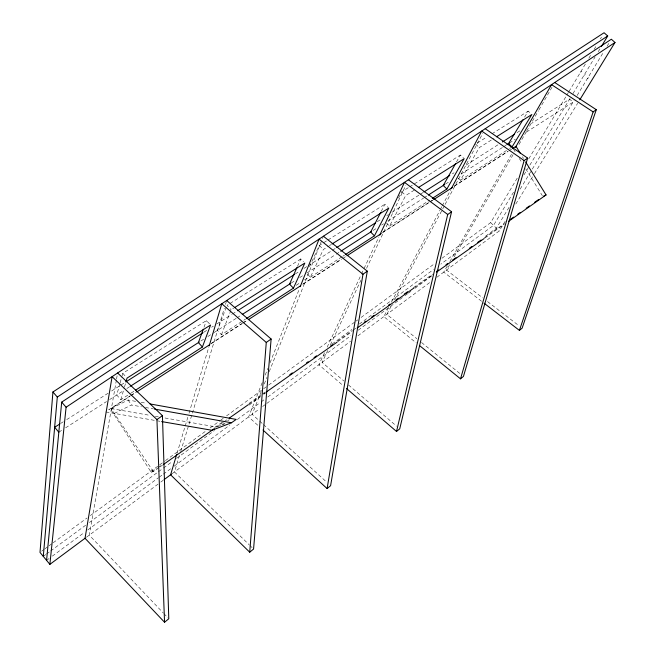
<?xml version="1.0" encoding="UTF-8"?>
<svg xmlns="http://www.w3.org/2000/svg" width="655" height="655" viewBox="0 0 655 655"><rect width="100%" height="100%" fill="white"/><g stroke="black" fill="none" stroke-linecap="round" stroke-linejoin="round"><path stroke-width="0.49" stroke-dasharray="3.27 2.46" d="M116.385 380.031L89.276 535.135L163.16 612.843M116.557 379.024L117.613 372.982M119.898 383.683L116.737 395.006L120.856 399.681L130.304 393.581M120.16 382.741L121.74 377.075M122.002 376.134L122.796 373.301L206.44 320.549L209.887 324.274M120.856 399.681L124.237 387.907M124.516 386.925L125.637 382.995M177.038 453.301L184.931 426.913M185.226 425.93L187.862 417.137M189.033 413.223L208.92 346.765M179.511 455.372L174.467 471.936L249.17 544.764M180.698 451.475L224.297 308.308M225.484 304.411L226.671 300.514M203.992 327.263L206.44 320.549M226.302 307.211L217.435 330.39L221.423 334.697L245.42 319.19M221.423 334.697L231.133 309.774L233.704 308.145M262.188 382.684L248.63 416.907L258.438 425.865M265.201 375.078L267.838 368.421M270.097 362.714L299.482 288.56M261.255 391.559L252.159 414.287L258.946 420.469M264.293 383.977L266.945 377.354M269.213 371.672L323.038 237.175M297.476 266.38L300.809 258.921L303.486 261.681M309.52 266.724L319.353 245.404L322.809 243.234M307.17 273.88L310.38 277.212L323.349 249.498L328.515 246.223M324.52 352.75L318.87 364.794L342.704 385.255M327.132 347.199L361.028 274.961M361.462 274.036L363.64 269.41M364.074 268.476L378.852 236.995M327.778 350.392L322.121 362.387L343.85 380.989M330.398 344.857L360.897 280.299M366.563 268.304L405.781 185.299M381.226 211.418L384.903 204.237L388.137 207.455M398.518 198.047L401.81 191.751L408.704 187.428M388.571 307.604L383.814 316.611L416.236 342.909M391.42 302.192L439.898 210.312M440.373 209.412L441.798 206.71M442.272 205.809L450.828 189.59M386.45 222.954L389.553 226.057L405.682 195.558L415.139 189.59M391.109 306.278L386.81 314.392L416.834 338.692M394.449 299.965L442.231 209.829M442.706 208.929L444.622 205.318M445.097 204.417L482.841 133.211M456.469 161.998L460.391 155.047L463.527 158.051M447.316 265.946L443.754 272.136L481.581 301.267M449.862 261.525L511.891 153.622M458.295 178.144L460.457 180.24L479.321 147.612L493.96 138.385M449.584 264.776L446.522 270.081L482.719 297.886M454.177 256.809L513.897 153.295M519.006 144.452L526.153 132.064M526.661 131.18L538.402 110.826M538.909 109.942L552.181 86.943M441.961 258.258L490.652 222.618L518.326 176.293M528.773 158.813L566.37 95.876M566.886 95L568.458 92.38M568.974 91.504L585.709 63.486M588.861 58.221L591.481 53.825M594.101 49.436L596.73 45.048M600.398 38.899L601.446 37.139M513.512 192.226L493.518 225.394L440.84 264.121M523.967 174.885L570.341 97.955M572.978 93.591L595.076 56.936M598.236 51.696L600.34 48.208M524.581 117.106L528.2 111.129L531.115 113.839M509.066 207.324L496.384 228.177L484.045 237.29M520.168 189.082L531.794 169.972M532.327 169.096L574.058 100.518M577.137 95.45L603.902 51.467M607.095 46.218L609.224 42.722M436.819 277.286L499.249 230.961L505.12 221.406M515.788 204.032L533.923 174.5M534.455 173.632L577.661 103.277M86.444 537.239L159.967 482.694M160.786 482.08L163.251 480.254M172.15 473.655L259.372 408.941M262.655 406.501L265.938 404.061M266.765 403.455L350.556 341.288M357.949 335.802L431.064 281.552M46.579 560.369L49.051 558.543M52.334 556.12L84.405 532.433M87.696 530.001L158.412 477.773M159.239 477.167L162.53 474.736M163.349 474.13L170.75 468.669M174.042 466.237L229.954 424.939M237.356 419.478L260.379 402.473M261.206 401.867L264.489 399.435M267.78 397.004L350.834 335.671M358.236 330.202L404.282 296.191M405.109 295.585L407.574 293.767M408.392 293.162L410.865 291.336M414.975 288.298L431.424 276.156M43.287 556.382L45.76 554.564M46.579 553.958L49.878 551.543M50.697 550.937L86.092 524.917M89.383 522.493L157.699 472.271M158.518 471.666L162.636 468.644M163.463 468.038L172.511 461.382M176.629 458.353L214.488 430.523M221.898 425.079L224.37 423.261M227.662 420.837L229.307 419.626M249.064 405.109L260.584 396.635M263.875 394.22L265.521 393.008M332.191 343.998L351.948 329.473M359.358 324.029L433.43 269.565M41.658 551.191L44.131 549.381M44.958 548.775L48.257 546.36M49.084 545.754L52.384 543.339M53.211 542.733L87.049 517.974M90.349 515.559L158.854 465.427M159.681 464.821L164.634 461.194M165.461 460.596L206.726 430.392M210.034 427.977L219.933 420.731M220.76 420.125L223.24 418.316M226.54 415.9L262.851 389.324M263.678 388.718L267.805 385.697M268.632 385.091L355.297 321.679M356.123 321.073L357.769 319.861M361.077 317.446L434.527 263.695M111.194 409.391L113.184 408.45L110.859 409.604L151.174 472.23L157.02 468.12M157.855 467.531L162.039 464.592M214.652 427.551L222.168 422.262M248.892 403.455L261.419 394.637M262.254 394.048L265.594 391.698M337.423 341.14L352.456 330.554M353.291 329.973L355.796 328.204M413.42 287.643L432.627 274.126M484.405 237.675L504.448 223.568M151.174 472.23L153.344 471.584L159.124 467.514M159.951 466.933L162.424 465.189M223.314 422.295L216.625 427.003L163.349 417.702M224.149 421.705L227.498 419.347M249.227 404.037L260.101 396.381M263.449 394.023L265.119 392.844M337.865 341.599L352.079 331.586M414.787 287.414L431.514 275.632M485.027 237.937L504.252 224.387M130.214 395.849L108.771 409.735L128.126 400.008L136.134 401.45M131.074 395.293L136.224 391.96M210.861 343.621L241.752 323.619M242.612 323.062L246.894 320.287M302.667 284.172L341.271 259.175M383.314 231.952L428.788 202.501M429.639 201.945L433.078 199.726M454.521 185.84L507.715 151.387M153.344 471.584L111.08 408.573L129.952 396.349M130.803 395.792L135.953 392.46M211.442 343.564L242.325 323.554M243.185 323.005L247.467 320.221M303.232 284.106L341.828 259.102M342.688 258.545L346.118 256.318M382.152 232.983L429.328 202.42M430.188 201.863L432.758 200.201M454.21 186.307L508.247 151.297M509.107 150.748L511.678 149.078M296.15 285.318L300.367 282.6M304.575 279.873L309.635 276.615M131.164 393.025L134.594 390.806M310.38 277.212L341.976 256.801M342.827 256.244L344.538 255.139M389.553 226.057L429.762 200.07M460.457 180.24L508.681 149.07M509.525 148.529L512.063 146.884M58.827 432.169L62.266 429.958M65.639 427.797L106.519 401.564M109.639 399.558L123.615 390.593M126.865 388.505L129.633 386.728M200.88 341.009L204.196 338.889M207.832 336.547L213.293 333.043M214.119 332.511L236.324 318.264M237.118 317.757L241.474 314.965M291.246 283.026L295.683 280.176M299.736 277.573L303.134 275.395M306.884 272.988L335.606 254.558M336.171 254.197L339.88 251.815M373.194 230.437L375.79 228.775M381.619 225.033L383.543 223.797M387.85 221.038L423.531 198.137M424.022 197.818L427.469 195.608M445.556 184.006L449.862 181.239M461.055 174.058L502.622 147.383M503.261 146.974L506.012 145.205M509.418 143.027L515.321 139.237M526.522 132.048L573.027 102.205L569.654 99.11L531.696 123.296M60.678 423.441L63.273 421.787M66.72 419.593L108.124 393.205M111.579 391.01L120.209 385.508M121.069 384.96L125.383 382.209M203.885 332.191L207.332 329.989M211.647 327.238L213.374 326.141M216.821 323.938L231.485 314.596M232.353 314.048L236.668 311.297M295.323 273.921L299.638 271.17M303.953 268.419L307.4 266.225M308.268 265.676L331.553 250.832M332.421 250.284L335.868 248.081M377.28 221.693L381.595 218.95M386.769 215.651L388.489 214.545M391.944 212.351L419.552 194.756M420.412 194.207L422.999 192.562M452.327 173.87L454.054 172.773M466.131 165.076L498.913 144.182M517.032 132.646L520.479 130.443M329.375 245.682L331.102 244.593M300.809 258.921L227.007 305.361L231.133 309.774M587.412 78.567L588.82 77.683M409.563 186.888L460.391 155.047M323.668 242.694L327.115 240.524M327.983 239.984L384.903 204.237M583.933 75.415L585.349 74.539M477.298 142.962L486.788 137.026M491.962 133.792L528.2 111.129M580.461 72.271L581.877 71.395M114.314 413.403L131.467 405.003L141.464 406.78M217.558 426.642L225.017 423.752M105.873 411.946L161.638 421.583M111.08 408.573L150.282 415.417M155.309 416.293L158.322 416.826M145.467 407.492L153.466 408.916M141.136 402.35L146.139 403.243M487.541 301.595L518.907 325.699M421.574 342.524L460.293 373.858M348.501 384.976L396.619 426.176M259.699 421.157L262.721 423.9M263.474 424.587L326.82 482.26M475.571 144.043L479.321 147.612M490.652 222.618L499.249 230.961M249.899 545.476L252.101 547.613M401.81 191.751L405.682 195.558M319.353 245.404L323.349 249.498M163.865 613.588L168.089 618.025M122.796 373.301L125.834 376.723M128.126 400.008L131.467 405.003M522.42 156.725L523.492 158.461M513.397 148.922L515.542 152.386M519.292 158.445L521.969 162.768M525.728 168.826L542.332 195.657"/><path stroke-width="0.98" d="M176.744 454.275L170.603 474.801L249.719 552.206L266.274 342.442L271.129 339.02L226.671 300.514M601.388 46.456L607.709 35.984L604.074 32.75L52.924 391.985L40.004 552.402L49.878 564.364L85.207 538.156M271.129 339.02L253.567 549.046L249.719 552.206M43.287 556.382L57.304 397.053L52.924 391.985M46.579 560.369L61.693 402.129L611.344 39.226L614.996 42.469L579.79 99.797M49.878 564.364L66.098 407.222L61.693 402.129M262.966 429.999L327.099 488.565L362.985 274.232L367.299 271.195L323.414 236.234M367.299 271.195L330.595 485.691L327.099 488.565M346.552 388.554L396.521 431.465L447.709 214.48L451.573 211.753L408.392 179.765M451.573 211.753L399.722 428.837L396.521 431.465M125.924 382.012L127.045 378.091L210.574 325.019L202.411 346.978L135.454 390.249M419.397 345.48L460.514 378.836L524.147 160.565L527.627 158.117L485.232 128.699M527.627 158.117L463.453 376.42L460.514 378.836M209.215 345.783L221.791 303.756L266.274 342.442M483.996 303.126L519.415 330.398L593.143 111.915L596.287 109.688L554.736 82.514M596.287 109.688L522.125 328.163L519.415 330.398M203.296 329.178L198.399 342.606L202.411 346.978M300.236 286.653L319.067 239.116L362.985 274.232M297.059 267.314L289.551 284.114L293.432 288.167L246.28 318.633M293.432 288.167L304.821 263.064L234.564 307.604M379.72 235.137L404.495 182.352L447.709 214.48M380.768 212.318L370.673 232.058L374.423 235.833L345.39 254.59M374.423 235.833L388.783 208.102L331.962 244.045M451.303 188.689L481.72 131.041L524.147 160.565M455.495 163.742L443.247 185.488L446.874 189.017L432.325 198.408M446.874 189.017L464.149 158.657L418.578 187.42M515.444 147.432L551.543 84.634L593.143 111.915M523.034 119.668L508.558 143.576L512.063 146.884L531.844 114.519L496.539 136.764M164.552 622.25L156.93 419.56L112.095 376.658L85.027 538.287L164.552 622.25L168.785 618.762L162.44 415.671L117.613 372.982M164.069 479.64L171.463 474.154M163.251 464.608L211.983 430.278L231.469 422.77L236.201 419.421L150.142 403.963M156.93 419.56L162.44 415.671M289.813 374.644L292.318 372.883M306.515 362.886L308.186 361.716M314.032 357.597L316.537 355.837M330.734 345.84L332.404 344.669M364.147 322.325L365.817 321.155M371.663 317.036L374.169 315.276M388.366 305.279L390.036 304.1M395.882 299.99L398.387 298.221M404.233 294.111L407.574 291.762M436.803 271.186L438.473 270.007M445.99 264.718L447.66 263.539M452.671 260.01L456.011 257.661M469.373 248.253L471.878 246.493M477.724 242.375L481.065 240.025M510.302 219.45L513.643 217.1M517.818 214.16L520.324 212.4M526.17 208.282L529.51 205.932M534.521 202.403L538.697 199.464M212.752 429.729L214.308 428.64M229.168 418.168L248.392 404.626M265.955 392.255L337.03 342.188M357.098 328.057L413.952 288.003M436.525 272.095L484.184 238.526M508.436 221.439L546.065 194.936L525.646 161.932M66.098 407.222L614.996 42.469M57.304 397.053L607.709 35.984M136.813 391.903L209.731 344.669M248.327 319.665L300.653 285.768M346.978 255.769L381.292 233.54M433.618 199.644L452.49 187.42M512.538 148.521L515.968 146.302L520.267 153.245M130.312 386.294L199.218 342.074M242.285 314.441L290.517 283.492M340.739 251.266L371.483 231.534M428.329 195.059L444.696 184.554M506.864 144.665L509.295 143.101M59.818 423.99L54.643 427.289L58.827 432.169M126.243 381.66L203.017 332.74M237.528 310.748L294.463 274.47M336.735 247.533L375.552 222.798M423.859 192.013L449.739 175.515M502.36 141.988L514.437 134.291M543.666 196.123L546.065 194.936M161.638 421.583L211.983 430.278M154.465 409.088L231.469 422.77"/></g></svg>
